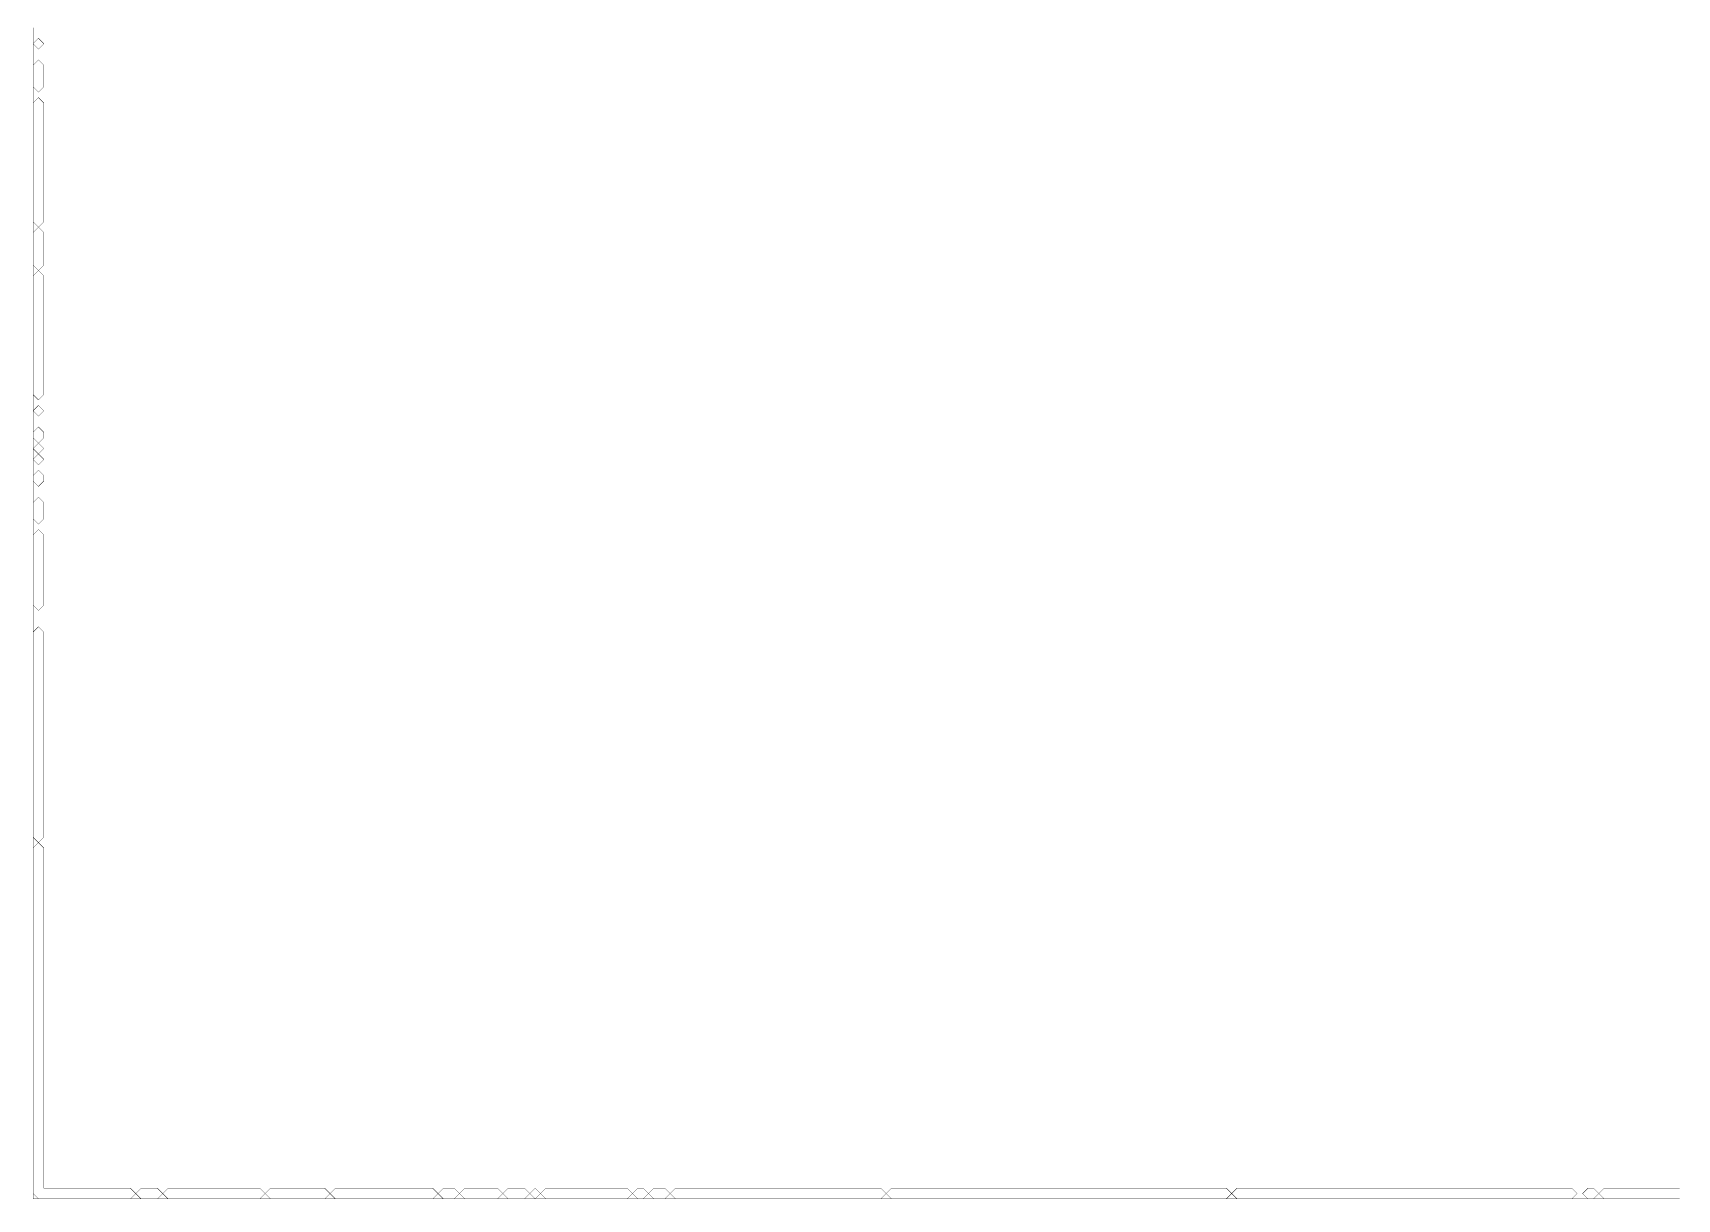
# Model space of a CAD drawing. Header units: metres. Extents: x 0 to 5008, y -5008 to 0.
# Drawn here: x 0 to 2984, y -5008 to -2891 of the extents above; entities that cross this region are included whole.
import ezdxf

# ---------------------------------------------------------------- set-up
doc = ezdxf.new("R2010")
doc.units = ezdxf.units.M
doc.layers.add('substrate', color=5, linetype='Continuous')

msp = doc.modelspace()

# ---------------------------------------------------------------- linework, layer by layer
at = {"layer": 'substrate', "const_width": 0.5}
for points in [[(0, -2880.9), (0, -2890.7), (0, -2900.5), (0, -2910.3), (0, -2920.1), (0, -2929.8), (0, -2939.6), (0, -2949.4), (0, -2959.2), (0, -2969), (0, -2978.8), (0, -2988.6), (0, -2998.4), (0, -3008.2), (0, -3018), (0, -3027.8), (0, -3037.6), (0, -3047.4), (0, -3057.2), (0, -3067), (0, -3076.8), (0, -3086.6), (0, -3096.4), (0, -3106.2), (0, -3116), (0, -3125.8), (0, -3135.6), (0, -3145.4), (0, -3155.2), (0, -3165), (0, -3174.8), (0, -3184.6), (0, -3194.4), (0, -3204.2), (0, -3214), (0, -3223.8), (0, -3233.6), (0, -3243.4), (0, -3253.2), (0, -3263), (0, -3272.8), (0, -3282.6), (0, -3292.4), (0, -3302.2), (0, -3312), (0, -3321.8), (0, -3331.6), (0, -3341.4), (0, -3351.2), (0, -3361), (0, -3370.8), (0, -3380.6), (0, -3390.4), (0, -3400.2), (0, -3410), (0, -3419.8), (0, -3429.6), (0, -3439.4), (0, -3449.2), (0, -3459), (0, -3468.8), (0, -3478.6), (0, -3488.4), (0, -3498.2), (0, -3508), (0, -3517.8), (0, -3527.6), (0, -3537.4), (0, -3547.2), (0, -3557), (0, -3566.8), (0, -3576.6), (0, -3586.4), (0, -3596.2), (0, -3606), (0, -3615.8), (0, -3625.6), (0, -3635.4), (0, -3645.2), (0, -3655), (0, -3664.8), (0, -3674.6), (0, -3684.4), (0, -3694.2), (0, -3704), (0, -3713.8), (0, -3723.6), (0, -3733.4), (0, -3743.2), (0, -3753), (0, -3762.8), (0, -3772.5), (0, -3782.3), (0, -3792.1), (0, -3801.9), (0, -3811.7), (0, -3821.5), (0, -3831.3), (0, -3841.1), (0, -3850.9), (0, -3860.7), (0, -3870.5), (0, -3880.3), (0, -3890.1), (0, -3899.9), (0, -3909.7), (0, -3919.5), (0, -3929.3), (0, -3939.1), (0, -3948.9), (0, -3958.7), (0, -3968.5), (0, -3978.3), (0, -3988.1), (0, -3997.9), (0, -4007.7), (0, -4017.5), (0, -4027.3), (0, -4037.1), (0, -4046.9), (0, -4056.7), (0, -4066.5), (0, -4076.3), (0, -4086.1), (0, -4095.9), (0, -4105.7), (0, -4115.5), (0, -4125.3), (0, -4135.1), (0, -4144.9), (0, -4154.7), (0, -4164.5), (0, -4174.3), (0, -4184.1), (0, -4193.9), (0, -4203.7), (0, -4213.5), (0, -4223.3), (0, -4233.1), (0, -4242.9), (0, -4252.7), (0, -4262.5), (0, -4272.3), (0, -4282.1), (0, -4291.9), (0, -4301.7), (0, -4311.5), (0, -4321.3), (0, -4331.1), (0, -4340.9), (0, -4350.7), (0, -4360.5), (0, -4370.3), (0, -4380.1), (0, -4389.9), (0, -4399.7), (0, -4409.5), (0, -4419.3), (0, -4429.1), (0, -4438.9), (0, -4448.7), (0, -4458.5), (0, -4468.3), (0, -4478.1), (0, -4487.9), (0, -4497.7), (0, -4507.5), (0, -4517.3), (0, -4527.1), (0, -4536.9), (0, -4546.7), (0, -4556.5), (0, -4566.3), (0, -4576.1), (0, -4585.9), (0, -4595.7), (0, -4605.4), (0, -4615.2), (0, -4625), (0, -4634.8), (0, -4644.6), (0, -4654.4), (0, -4664.2), (0, -4674), (0, -4683.8), (0, -4693.6), (0, -4703.4), (0, -4713.2), (0, -4723), (0, -4732.8), (0, -4742.6), (0, -4752.4), (0, -4762.2), (0, -4772), (0, -4781.8), (0, -4791.6), (0, -4801.4), (0, -4811.2), (0, -4821), (0, -4830.8), (0, -4840.6), (0, -4850.4), (0, -4860.2), (0, -4870), (0, -4879.8), (0, -4889.6), (0, -4899.4), (0, -4909.2), (0, -4919), (0, -4928.8), (0, -4938.6), (0, -4948.4), (0, -4958.2), (0, -4968), (0, -4977.8), (0, -4987.6), (0, -4997.4), (0, -5007.2), (9.8, -5007.2), (19.6, -5007.2), (29.4, -5007.2), (39.2, -5007.2), (49, -5007.2), (58.8, -5007.2), (68.6, -5007.2), (78.4, -5007.2), (88.2, -5007.2), (98, -5007.2), (107.8, -5007.2), (117.6, -5007.2), (127.4, -5007.2), (137.2, -5007.2), (147, -5007.2), (156.8, -5007.2), (166.6, -5007.2), (176.4, -5007.2), (186.2, -5007.2), (196, -5007.2), (205.8, -5007.2), (215.6, -5007.2), (225.4, -5007.2), (235.2, -5007.2), (245, -5007.2), (254.8, -5007.2), (264.6, -5007.2), (274.4, -5007.2), (284.2, -5007.2), (294, -5007.2), (303.8, -5007.2), (313.6, -5007.2), (323.4, -5007.2), (333.2, -5007.2), (343, -5007.2), (352.8, -5007.2), (362.6, -5007.2), (372.4, -5007.2), (382.2, -5007.2), (392, -5007.2), (401.8, -5007.2), (411.6, -5007.2), (421.3, -5007.2), (431.1, -5007.2), (440.9, -5007.2), (450.7, -5007.2), (460.5, -5007.2), (470.3, -5007.2), (480.1, -5007.2), (489.9, -5007.2), (499.7, -5007.2), (509.5, -5007.2), (519.3, -5007.2), (529.1, -5007.2), (538.9, -5007.2), (548.7, -5007.2), (558.5, -5007.2), (568.3, -5007.2), (578.1, -5007.2), (587.9, -5007.2), (597.7, -5007.2), (607.5, -5007.2), (617.3, -5007.2), (627.1, -5007.2), (636.9, -5007.2), (646.7, -5007.2), (656.5, -5007.2), (666.3, -5007.2), (676.1, -5007.2), (685.9, -5007.2), (695.7, -5007.2), (705.5, -5007.2), (715.3, -5007.2), (725.1, -5007.2), (734.9, -5007.2), (744.7, -5007.2), (754.5, -5007.2), (764.3, -5007.2), (774.1, -5007.2), (783.9, -5007.2), (793.7, -5007.2), (803.5, -5007.2), (813.3, -5007.2), (823.1, -5007.2), (832.9, -5007.2), (842.7, -5007.2), (852.5, -5007.2), (862.3, -5007.2), (872.1, -5007.2), (881.9, -5007.2), (891.7, -5007.2), (901.5, -5007.2), (911.3, -5007.2), (921.1, -5007.2), (930.9, -5007.2), (940.7, -5007.2), (950.5, -5007.2), (960.3, -5007.2), (970.1, -5007.2), (979.9, -5007.2), (989.7, -5007.2), (999.5, -5007.2), (1009.3, -5007.2), (1019.1, -5007.2), (1028.9, -5007.2), (1038.7, -5007.2), (1048.5, -5007.2), (1058.3, -5007.2), (1068.1, -5007.2), (1077.9, -5007.2), (1087.7, -5007.2), (1097.5, -5007.2), (1107.3, -5007.2), (1117.1, -5007.2), (1126.9, -5007.2), (1136.7, -5007.2), (1146.5, -5007.2), (1156.3, -5007.2), (1166.1, -5007.2), (1175.9, -5007.2), (1185.7, -5007.2), (1195.5, -5007.2), (1205.3, -5007.2), (1215.1, -5007.2), (1224.9, -5007.2), (1234.7, -5007.2), (1244.5, -5007.2), (1254.2, -5007.2), (1264, -5007.2), (1273.8, -5007.2), (1283.6, -5007.2), (1293.4, -5007.2), (1303.2, -5007.2), (1313, -5007.2), (1322.8, -5007.2), (1332.6, -5007.2), (1342.4, -5007.2), (1352.2, -5007.2), (1362, -5007.2), (1371.8, -5007.2), (1381.6, -5007.2), (1391.4, -5007.2), (1401.2, -5007.2), (1411, -5007.2), (1420.8, -5007.2), (1430.6, -5007.2), (1440.4, -5007.2), (1450.2, -5007.2), (1460, -5007.2), (1469.8, -5007.2), (1479.6, -5007.2), (1489.4, -5007.2), (1499.2, -5007.2), (1509, -5007.2), (1518.8, -5007.2), (1528.6, -5007.2), (1538.4, -5007.2), (1548.2, -5007.2), (1558, -5007.2), (1567.8, -5007.2), (1577.6, -5007.2), (1587.4, -5007.2), (1597.2, -5007.2), (1607, -5007.2), (1616.8, -5007.2), (1626.6, -5007.2), (1636.4, -5007.2), (1646.2, -5007.2), (1656, -5007.2), (1665.8, -5007.2), (1675.6, -5007.2), (1685.4, -5007.2), (1695.2, -5007.2), (1705, -5007.2), (1714.8, -5007.2), (1724.6, -5007.2), (1734.4, -5007.2), (1744.2, -5007.2), (1754, -5007.2), (1763.8, -5007.2), (1773.6, -5007.2), (1783.4, -5007.2), (1793.2, -5007.2), (1803, -5007.2), (1812.8, -5007.2), (1822.6, -5007.2), (1832.4, -5007.2), (1842.2, -5007.2), (1852, -5007.2), (1861.8, -5007.2), (1871.6, -5007.2), (1881.4, -5007.2), (1891.2, -5007.2), (1901, -5007.2), (1910.8, -5007.2), (1920.6, -5007.2), (1930.4, -5007.2), (1940.2, -5007.2), (1950, -5007.2), (1959.8, -5007.2), (1969.6, -5007.2), (1979.4, -5007.2), (1989.2, -5007.2), (1999, -5007.2), (2008.8, -5007.2), (2018.6, -5007.2), (2028.4, -5007.2), (2038.2, -5007.2), (2048, -5007.2), (2057.8, -5007.2), (2067.6, -5007.2), (2077.4, -5007.2), (2087.2, -5007.2), (2096.9, -5007.2), (2106.7, -5007.2), (2116.5, -5007.2), (2126.3, -5007.2), (2136.1, -5007.2), (2145.9, -5007.2), (2155.7, -5007.2), (2165.5, -5007.2), (2175.3, -5007.2), (2185.1, -5007.2), (2194.9, -5007.2), (2204.7, -5007.2), (2214.5, -5007.2), (2224.3, -5007.2), (2234.1, -5007.2), (2243.9, -5007.2), (2253.7, -5007.2), (2263.5, -5007.2), (2273.3, -5007.2), (2283.1, -5007.2), (2292.9, -5007.2), (2302.7, -5007.2), (2312.5, -5007.2), (2322.3, -5007.2), (2332.1, -5007.2), (2341.9, -5007.2), (2351.7, -5007.2), (2361.5, -5007.2), (2371.3, -5007.2), (2381.1, -5007.2), (2390.9, -5007.2), (2400.7, -5007.2), (2410.5, -5007.2), (2420.3, -5007.2), (2430.1, -5007.2), (2439.9, -5007.2), (2449.7, -5007.2), (2459.5, -5007.2), (2469.3, -5007.2), (2479.1, -5007.2), (2488.9, -5007.2), (2498.7, -5007.2), (2508.5, -5007.2), (2518.3, -5007.2), (2528.1, -5007.2), (2537.9, -5007.2), (2547.7, -5007.2), (2557.5, -5007.2), (2567.3, -5007.2), (2577.1, -5007.2), (2586.9, -5007.2), (2596.7, -5007.2), (2606.5, -5007.2), (2616.3, -5007.2), (2626.1, -5007.2), (2635.9, -5007.2), (2645.7, -5007.2), (2655.5, -5007.2), (2665.3, -5007.2), (2675.1, -5007.2), (2684.9, -5007.2), (2694.7, -5007.2), (2704.5, -5007.2), (2714.3, -5007.2), (2724.1, -5007.2), (2733.9, -5007.2), (2743.7, -5007.2), (2753.5, -5007.2), (2763.3, -5007.2), (2773.1, -5007.2), (2782.9, -5007.2), (2792.7, -5007.2), (2802.5, -5007.2), (2812.3, -5007.2), (2822.1, -5007.2), (2831.9, -5007.2), (2841.7, -5007.2), (2851.5, -5007.2), (2861.3, -5007.2), (2871.1, -5007.2), (2880.9, -5007.2), (2890.7, -5007.2), (2900.5, -5007.2), (2910.3, -5007.2), (2920.1, -5007.2), (2929.8, -5007.2), (2939.6, -5007.2), (2949.4, -5007.2), (2959.2, -5007.2), (2969, -5007.2), (2978.8, -5007.2), (2988.6, -5007.2)], [(2988.6, -5007.2), (2978.8, -5007.2), (2969, -5007.2), (2959.2, -5007.2), (2949.4, -5007.2), (2939.6, -5007.2), (2929.8, -5007.2), (2920.1, -5007.2), (2910.3, -5007.2), (2900.5, -5007.2), (2890.7, -5007.2), (2880.9, -5007.2), (2871.1, -5007.2), (2861.3, -5007.2), (2851.5, -5007.2), (2841.7, -4997.4), (2851.5, -4987.6), (2861.3, -4987.6), (2871.1, -4987.6), (2880.9, -4987.6), (2890.7, -4987.6), (2900.5, -4987.6), (2910.3, -4987.6), (2920.1, -4987.6), (2929.8, -4987.6), (2939.6, -4987.6), (2949.4, -4987.6), (2959.2, -4987.6), (2969, -4987.6), (2978.8, -4987.6), (2988.6, -4987.6)]]:
    msp.add_lwpolyline(points, dxfattribs=at)
for points in [[(0, -2910.3), (9.8, -2900.5), (19.6, -2910.3), (9.8, -2920.1)], [(0, -2949.4), (9.8, -2939.6), (19.6, -2949.4), (19.6, -2959.2), (19.6, -2969), (19.6, -2978.8), (19.6, -2988.6), (9.8, -2998.4), (0, -2988.6), (0, -2978.8), (0, -2969), (0, -2959.2)], [(0, -3018), (9.8, -3008.2), (19.6, -3018), (19.6, -3027.8), (19.6, -3037.6), (19.6, -3047.4), (19.6, -3057.2), (19.6, -3067), (19.6, -3076.8), (19.6, -3086.6), (19.6, -3096.4), (19.6, -3106.2), (19.6, -3116), (19.6, -3125.8), (19.6, -3135.6), (19.6, -3145.4), (19.6, -3155.2), (19.6, -3165), (19.6, -3174.8), (19.6, -3184.6), (19.6, -3194.4), (19.6, -3204.2), (19.6, -3214), (19.6, -3223.8), (19.6, -3233.6), (9.8, -3243.4), (0, -3233.6), (0, -3223.8), (0, -3214), (0, -3204.2), (0, -3194.4), (0, -3184.6), (0, -3174.8), (0, -3165), (0, -3155.2), (0, -3145.4), (0, -3135.6), (0, -3125.8), (0, -3116), (0, -3106.2), (0, -3096.4), (0, -3086.6), (0, -3076.8), (0, -3067), (0, -3057.2), (0, -3047.4), (0, -3037.6), (0, -3027.8)], [(0, -3253.2), (9.8, -3243.4), (19.6, -3253.2), (19.6, -3263), (19.6, -3272.8), (19.6, -3282.6), (19.6, -3292.4), (19.6, -3302.2), (19.6, -3312), (9.8, -3321.8), (0, -3312), (0, -3302.2), (0, -3292.4), (0, -3282.6), (0, -3272.8), (0, -3263)], [(0, -3331.6), (9.8, -3321.8), (19.6, -3331.6), (19.6, -3341.4), (19.6, -3351.2), (19.6, -3361), (19.6, -3370.8), (19.6, -3380.6), (19.6, -3390.4), (19.6, -3400.2), (19.6, -3410), (19.6, -3419.8), (19.6, -3429.6), (19.6, -3439.4), (19.6, -3449.2), (19.6, -3459), (19.6, -3468.8), (19.6, -3478.6), (19.6, -3488.4), (19.6, -3498.2), (19.6, -3508), (19.6, -3517.8), (19.6, -3527.6), (19.6, -3537.4), (19.6, -3547.2), (9.8, -3557), (0, -3547.2), (0, -3537.4), (0, -3527.6), (0, -3517.8), (0, -3508), (0, -3498.2), (0, -3488.4), (0, -3478.6), (0, -3468.8), (0, -3459), (0, -3449.2), (0, -3439.4), (0, -3429.6), (0, -3419.8), (0, -3410), (0, -3400.2), (0, -3390.4), (0, -3380.6), (0, -3370.8), (0, -3361), (0, -3351.2), (0, -3341.4)], [(0, -3576.6), (9.8, -3566.8), (19.6, -3576.6), (9.8, -3586.4)], [(0, -3615.8), (9.8, -3606), (19.6, -3615.8), (19.6, -3625.6), (9.8, -3635.4), (0, -3625.6)], [(0, -3645.2), (9.8, -3635.4), (19.6, -3645.2), (9.8, -3655)], [(0, -3664.8), (9.8, -3655), (19.6, -3664.8), (9.8, -3674.6)], [(0, -3694.2), (9.8, -3684.4), (19.6, -3694.2), (19.6, -3704), (9.8, -3713.8), (0, -3704)], [(0, -3743.2), (9.8, -3733.4), (19.6, -3743.2), (19.6, -3753), (19.6, -3762.8), (19.6, -3772.5), (9.8, -3782.3), (0, -3772.5), (0, -3762.8), (0, -3753)], [(0, -3801.9), (9.8, -3792.1), (19.6, -3801.9), (19.6, -3811.7), (19.6, -3821.5), (19.6, -3831.3), (19.6, -3841.1), (19.6, -3850.9), (19.6, -3860.7), (19.6, -3870.5), (19.6, -3880.3), (19.6, -3890.1), (19.6, -3899.9), (19.6, -3909.7), (19.6, -3919.5), (19.6, -3929.3), (9.8, -3939.1), (0, -3929.3), (0, -3919.5), (0, -3909.7), (0, -3899.9), (0, -3890.1), (0, -3880.3), (0, -3870.5), (0, -3860.7), (0, -3850.9), (0, -3841.1), (0, -3831.3), (0, -3821.5), (0, -3811.7)], [(0, -3978.3), (9.8, -3968.5), (19.6, -3978.3), (19.6, -3988.1), (19.6, -3997.9), (19.6, -4007.7), (19.6, -4017.5), (19.6, -4027.3), (19.6, -4037.1), (19.6, -4046.9), (19.6, -4056.7), (19.6, -4066.5), (19.6, -4076.3), (19.6, -4086.1), (19.6, -4095.9), (19.6, -4105.7), (19.6, -4115.5), (19.6, -4125.3), (19.6, -4135.1), (19.6, -4144.9), (19.6, -4154.7), (19.6, -4164.5), (19.6, -4174.3), (19.6, -4184.1), (19.6, -4193.9), (19.6, -4203.7), (19.6, -4213.5), (19.6, -4223.3), (19.6, -4233.1), (19.6, -4242.9), (19.6, -4252.7), (19.6, -4262.5), (19.6, -4272.3), (19.6, -4282.1), (19.6, -4291.9), (19.6, -4301.7), (19.6, -4311.5), (19.6, -4321.3), (19.6, -4331.1), (19.6, -4340.9), (19.6, -4350.7), (9.8, -4360.5), (0, -4350.7), (0, -4340.9), (0, -4331.1), (0, -4321.3), (0, -4311.5), (0, -4301.7), (0, -4291.9), (0, -4282.1), (0, -4272.3), (0, -4262.5), (0, -4252.7), (0, -4242.9), (0, -4233.1), (0, -4223.3), (0, -4213.5), (0, -4203.7), (0, -4193.9), (0, -4184.1), (0, -4174.3), (0, -4164.5), (0, -4154.7), (0, -4144.9), (0, -4135.1), (0, -4125.3), (0, -4115.5), (0, -4105.7), (0, -4095.9), (0, -4086.1), (0, -4076.3), (0, -4066.5), (0, -4056.7), (0, -4046.9), (0, -4037.1), (0, -4027.3), (0, -4017.5), (0, -4007.7), (0, -3997.9), (0, -3988.1)], [(0, -4370.3), (9.8, -4360.5), (19.6, -4370.3), (19.6, -4380.1), (19.6, -4389.9), (19.6, -4399.7), (19.6, -4409.5), (19.6, -4419.3), (19.6, -4429.1), (19.6, -4438.9), (19.6, -4448.7), (19.6, -4458.5), (19.6, -4468.3), (19.6, -4478.1), (19.6, -4487.9), (19.6, -4497.7), (19.6, -4507.5), (19.6, -4517.3), (19.6, -4527.1), (19.6, -4536.9), (19.6, -4546.7), (19.6, -4556.5), (19.6, -4566.3), (19.6, -4576.1), (19.6, -4585.9), (19.6, -4595.7), (19.6, -4605.4), (19.6, -4615.2), (19.6, -4625), (19.6, -4634.8), (19.6, -4644.6), (19.6, -4654.4), (19.6, -4664.2), (19.6, -4674), (19.6, -4683.8), (19.6, -4693.6), (19.6, -4703.4), (19.6, -4713.2), (19.6, -4723), (19.6, -4732.8), (19.6, -4742.6), (19.6, -4752.4), (19.6, -4762.2), (19.6, -4772), (19.6, -4781.8), (19.6, -4791.6), (19.6, -4801.4), (19.6, -4811.2), (19.6, -4821), (19.6, -4830.8), (19.6, -4840.6), (19.6, -4850.4), (19.6, -4860.2), (19.6, -4870), (19.6, -4879.8), (19.6, -4889.6), (19.6, -4899.4), (19.6, -4909.2), (19.6, -4919), (19.6, -4928.8), (19.6, -4938.6), (19.6, -4948.4), (19.6, -4958.2), (19.6, -4968), (19.6, -4977.8), (19.6, -4987.6), (29.4, -4987.6), (39.2, -4987.6), (49, -4987.6), (58.8, -4987.6), (68.6, -4987.6), (78.4, -4987.6), (88.2, -4987.6), (98, -4987.6), (107.8, -4987.6), (117.6, -4987.6), (127.4, -4987.6), (137.2, -4987.6), (147, -4987.6), (156.8, -4987.6), (166.6, -4987.6), (176.4, -4987.6), (186.2, -4997.4), (176.4, -5007.2), (166.6, -5007.2), (156.8, -5007.2), (147, -5007.2), (137.2, -5007.2), (127.4, -5007.2), (117.6, -5007.2), (107.8, -5007.2), (98, -5007.2), (88.2, -5007.2), (78.4, -5007.2), (68.6, -5007.2), (58.8, -5007.2), (49, -5007.2), (39.2, -5007.2), (29.4, -5007.2), (19.6, -5007.2), (9.8, -5007.2), (0, -4997.4), (0, -4987.6), (0, -4977.8), (0, -4968), (0, -4958.2), (0, -4948.4), (0, -4938.6), (0, -4928.8), (0, -4919), (0, -4909.2), (0, -4899.4), (0, -4889.6), (0, -4879.8), (0, -4870), (0, -4860.2), (0, -4850.4), (0, -4840.6), (0, -4830.8), (0, -4821), (0, -4811.2), (0, -4801.4), (0, -4791.6), (0, -4781.8), (0, -4772), (0, -4762.2), (0, -4752.4), (0, -4742.6), (0, -4732.8), (0, -4723), (0, -4713.2), (0, -4703.4), (0, -4693.6), (0, -4683.8), (0, -4674), (0, -4664.2), (0, -4654.4), (0, -4644.6), (0, -4634.8), (0, -4625), (0, -4615.2), (0, -4605.4), (0, -4595.7), (0, -4585.9), (0, -4576.1), (0, -4566.3), (0, -4556.5), (0, -4546.7), (0, -4536.9), (0, -4527.1), (0, -4517.3), (0, -4507.5), (0, -4497.7), (0, -4487.9), (0, -4478.1), (0, -4468.3), (0, -4458.5), (0, -4448.7), (0, -4438.9), (0, -4429.1), (0, -4419.3), (0, -4409.5), (0, -4399.7), (0, -4389.9), (0, -4380.1)], [(186.2, -4997.4), (196, -4987.6), (205.8, -4987.6), (215.6, -4987.6), (225.4, -4987.6), (235.2, -4997.4), (225.4, -5007.2), (215.6, -5007.2), (205.8, -5007.2), (196, -5007.2)], [(235.2, -4997.4), (245, -4987.6), (254.8, -4987.6), (264.6, -4987.6), (274.4, -4987.6), (284.2, -4987.6), (294, -4987.6), (303.8, -4987.6), (313.6, -4987.6), (323.4, -4987.6), (333.2, -4987.6), (343, -4987.6), (352.8, -4987.6), (362.6, -4987.6), (372.4, -4987.6), (382.2, -4987.6), (392, -4987.6), (401.8, -4987.6), (411.6, -4987.6), (421.3, -4997.4), (411.6, -5007.2), (401.8, -5007.2), (392, -5007.2), (382.2, -5007.2), (372.4, -5007.2), (362.6, -5007.2), (352.8, -5007.2), (343, -5007.2), (333.2, -5007.2), (323.4, -5007.2), (313.6, -5007.2), (303.8, -5007.2), (294, -5007.2), (284.2, -5007.2), (274.4, -5007.2), (264.6, -5007.2), (254.8, -5007.2), (245, -5007.2)], [(421.3, -4997.4), (431.1, -4987.6), (440.9, -4987.6), (450.7, -4987.6), (460.5, -4987.6), (470.3, -4987.6), (480.1, -4987.6), (489.9, -4987.6), (499.7, -4987.6), (509.5, -4987.6), (519.3, -4987.6), (529.1, -4987.6), (538.9, -4997.4), (529.1, -5007.2), (519.3, -5007.2), (509.5, -5007.2), (499.7, -5007.2), (489.9, -5007.2), (480.1, -5007.2), (470.3, -5007.2), (460.5, -5007.2), (450.7, -5007.2), (440.9, -5007.2), (431.1, -5007.2)], [(538.9, -4997.4), (548.7, -4987.6), (558.5, -4987.6), (568.3, -4987.6), (578.1, -4987.6), (587.9, -4987.6), (597.7, -4987.6), (607.5, -4987.6), (617.3, -4987.6), (627.1, -4987.6), (636.9, -4987.6), (646.7, -4987.6), (656.5, -4987.6), (666.3, -4987.6), (676.1, -4987.6), (685.9, -4987.6), (695.7, -4987.6), (705.5, -4987.6), (715.3, -4987.6), (725.1, -4987.6), (734.9, -4997.4), (725.1, -5007.2), (715.3, -5007.2), (705.5, -5007.2), (695.7, -5007.2), (685.9, -5007.2), (676.1, -5007.2), (666.3, -5007.2), (656.5, -5007.2), (646.7, -5007.2), (636.9, -5007.2), (627.1, -5007.2), (617.3, -5007.2), (607.5, -5007.2), (597.7, -5007.2), (587.9, -5007.2), (578.1, -5007.2), (568.3, -5007.2), (558.5, -5007.2), (548.7, -5007.2)], [(734.9, -4997.4), (744.7, -4987.6), (754.5, -4987.6), (764.3, -4987.6), (774.1, -4997.4), (764.3, -5007.2), (754.5, -5007.2), (744.7, -5007.2)], [(774.1, -4997.4), (783.9, -4987.6), (793.7, -4987.6), (803.5, -4987.6), (813.3, -4987.6), (823.1, -4987.6), (832.9, -4987.6), (842.7, -4987.6), (852.5, -4997.4), (842.7, -5007.2), (832.9, -5007.2), (823.1, -5007.2), (813.3, -5007.2), (803.5, -5007.2), (793.7, -5007.2), (783.9, -5007.2)], [(852.5, -4997.4), (862.3, -4987.6), (872.1, -4987.6), (881.9, -4987.6), (891.7, -4987.6), (901.5, -4997.4), (891.7, -5007.2), (881.9, -5007.2), (872.1, -5007.2), (862.3, -5007.2)], [(901.5, -4997.4), (911.3, -4987.6), (921.1, -4997.4), (911.3, -5007.2)], [(921.1, -4997.4), (930.9, -4987.6), (940.7, -4987.6), (950.5, -4987.6), (960.3, -4987.6), (970.1, -4987.6), (979.9, -4987.6), (989.7, -4987.6), (999.5, -4987.6), (1009.3, -4987.6), (1019.1, -4987.6), (1028.9, -4987.6), (1038.7, -4987.6), (1048.5, -4987.6), (1058.3, -4987.6), (1068.1, -4987.6), (1077.9, -4987.6), (1087.7, -4997.4), (1077.9, -5007.2), (1068.1, -5007.2), (1058.3, -5007.2), (1048.5, -5007.2), (1038.7, -5007.2), (1028.9, -5007.2), (1019.1, -5007.2), (1009.3, -5007.2), (999.5, -5007.2), (989.7, -5007.2), (979.9, -5007.2), (970.1, -5007.2), (960.3, -5007.2), (950.5, -5007.2), (940.7, -5007.2), (930.9, -5007.2)], [(1087.7, -4997.4), (1097.5, -4987.6), (1107.3, -4987.6), (1117.1, -4997.4), (1107.3, -5007.2), (1097.5, -5007.2)], [(1117.1, -4997.4), (1126.9, -4987.6), (1136.7, -4987.6), (1146.5, -4987.6), (1156.3, -4997.4), (1146.5, -5007.2), (1136.7, -5007.2), (1126.9, -5007.2)], [(1156.3, -4997.4), (1166.1, -4987.6), (1175.9, -4987.6), (1185.7, -4987.6), (1195.5, -4987.6), (1205.3, -4987.6), (1215.1, -4987.6), (1224.9, -4987.6), (1234.7, -4987.6), (1244.5, -4987.6), (1254.2, -4987.6), (1264, -4987.6), (1273.8, -4987.6), (1283.6, -4987.6), (1293.4, -4987.6), (1303.2, -4987.6), (1313, -4987.6), (1322.8, -4987.6), (1332.6, -4987.6), (1342.4, -4987.6), (1352.2, -4987.6), (1362, -4987.6), (1371.8, -4987.6), (1381.6, -4987.6), (1391.4, -4987.6), (1401.2, -4987.6), (1411, -4987.6), (1420.8, -4987.6), (1430.6, -4987.6), (1440.4, -4987.6), (1450.2, -4987.6), (1460, -4987.6), (1469.8, -4987.6), (1479.6, -4987.6), (1489.4, -4987.6), (1499.2, -4987.6), (1509, -4987.6), (1518.8, -4987.6), (1528.6, -4987.6), (1538.4, -4987.6), (1548.2, -4997.4), (1538.4, -5007.2), (1528.6, -5007.2), (1518.8, -5007.2), (1509, -5007.2), (1499.2, -5007.2), (1489.4, -5007.2), (1479.6, -5007.2), (1469.8, -5007.2), (1460, -5007.2), (1450.2, -5007.2), (1440.4, -5007.2), (1430.6, -5007.2), (1420.8, -5007.2), (1411, -5007.2), (1401.2, -5007.2), (1391.4, -5007.2), (1381.6, -5007.2), (1371.8, -5007.2), (1362, -5007.2), (1352.2, -5007.2), (1342.4, -5007.2), (1332.6, -5007.2), (1322.8, -5007.2), (1313, -5007.2), (1303.2, -5007.2), (1293.4, -5007.2), (1283.6, -5007.2), (1273.8, -5007.2), (1264, -5007.2), (1254.2, -5007.2), (1244.5, -5007.2), (1234.7, -5007.2), (1224.9, -5007.2), (1215.1, -5007.2), (1205.3, -5007.2), (1195.5, -5007.2), (1185.7, -5007.2), (1175.9, -5007.2), (1166.1, -5007.2)], [(1548.2, -4997.4), (1558, -4987.6), (1567.8, -4987.6), (1577.6, -4987.6), (1587.4, -4987.6), (1597.2, -4987.6), (1607, -4987.6), (1616.8, -4987.6), (1626.6, -4987.6), (1636.4, -4987.6), (1646.2, -4987.6), (1656, -4987.6), (1665.8, -4987.6), (1675.6, -4987.6), (1685.4, -4987.6), (1695.2, -4987.6), (1705, -4987.6), (1714.8, -4987.6), (1724.6, -4987.6), (1734.4, -4987.6), (1744.2, -4987.6), (1754, -4987.6), (1763.8, -4987.6), (1773.6, -4987.6), (1783.4, -4987.6), (1793.2, -4987.6), (1803, -4987.6), (1812.8, -4987.6), (1822.6, -4987.6), (1832.4, -4987.6), (1842.2, -4987.6), (1852, -4987.6), (1861.8, -4987.6), (1871.6, -4987.6), (1881.4, -4987.6), (1891.2, -4987.6), (1901, -4987.6), (1910.8, -4987.6), (1920.6, -4987.6), (1930.4, -4987.6), (1940.2, -4987.6), (1950, -4987.6), (1959.8, -4987.6), (1969.6, -4987.6), (1979.4, -4987.6), (1989.2, -4987.6), (1999, -4987.6), (2008.8, -4987.6), (2018.6, -4987.6), (2028.4, -4987.6), (2038.2, -4987.6), (2048, -4987.6), (2057.8, -4987.6), (2067.6, -4987.6), (2077.4, -4987.6), (2087.2, -4987.6), (2096.9, -4987.6), (2106.7, -4987.6), (2116.5, -4987.6), (2126.3, -4987.6), (2136.1, -4987.6), (2145.9, -4987.6), (2155.7, -4987.6), (2165.5, -4987.6), (2175.3, -4997.4), (2165.5, -5007.2), (2155.7, -5007.2), (2145.9, -5007.2), (2136.1, -5007.2), (2126.3, -5007.2), (2116.5, -5007.2), (2106.7, -5007.2), (2096.9, -5007.2), (2087.2, -5007.2), (2077.4, -5007.2), (2067.6, -5007.2), (2057.8, -5007.2), (2048, -5007.2), (2038.2, -5007.2), (2028.4, -5007.2), (2018.6, -5007.2), (2008.8, -5007.2), (1999, -5007.2), (1989.2, -5007.2), (1979.4, -5007.2), (1969.6, -5007.2), (1959.8, -5007.2), (1950, -5007.2), (1940.2, -5007.2), (1930.4, -5007.2), (1920.6, -5007.2), (1910.8, -5007.2), (1901, -5007.2), (1891.2, -5007.2), (1881.4, -5007.2), (1871.6, -5007.2), (1861.8, -5007.2), (1852, -5007.2), (1842.2, -5007.2), (1832.4, -5007.2), (1822.6, -5007.2), (1812.8, -5007.2), (1803, -5007.2), (1793.2, -5007.2), (1783.4, -5007.2), (1773.6, -5007.2), (1763.8, -5007.2), (1754, -5007.2), (1744.2, -5007.2), (1734.4, -5007.2), (1724.6, -5007.2), (1714.8, -5007.2), (1705, -5007.2), (1695.2, -5007.2), (1685.4, -5007.2), (1675.6, -5007.2), (1665.8, -5007.2), (1656, -5007.2), (1646.2, -5007.2), (1636.4, -5007.2), (1626.6, -5007.2), (1616.8, -5007.2), (1607, -5007.2), (1597.2, -5007.2), (1587.4, -5007.2), (1577.6, -5007.2), (1567.8, -5007.2), (1558, -5007.2)], [(2175.3, -4997.4), (2185.1, -4987.6), (2194.9, -4987.6), (2204.7, -4987.6), (2214.5, -4987.6), (2224.3, -4987.6), (2234.1, -4987.6), (2243.9, -4987.6), (2253.7, -4987.6), (2263.5, -4987.6), (2273.3, -4987.6), (2283.1, -4987.6), (2292.9, -4987.6), (2302.7, -4987.6), (2312.5, -4987.6), (2322.3, -4987.6), (2332.1, -4987.6), (2341.9, -4987.6), (2351.7, -4987.6), (2361.5, -4987.6), (2371.3, -4987.6), (2381.1, -4987.6), (2390.9, -4987.6), (2400.7, -4987.6), (2410.5, -4987.6), (2420.3, -4987.6), (2430.1, -4987.6), (2439.9, -4987.6), (2449.7, -4987.6), (2459.5, -4987.6), (2469.3, -4987.6), (2479.1, -4987.6), (2488.9, -4987.6), (2498.7, -4987.6), (2508.5, -4987.6), (2518.3, -4987.6), (2528.1, -4987.6), (2537.9, -4987.6), (2547.7, -4987.6), (2557.5, -4987.6), (2567.3, -4987.6), (2577.1, -4987.6), (2586.9, -4987.6), (2596.7, -4987.6), (2606.5, -4987.6), (2616.3, -4987.6), (2626.1, -4987.6), (2635.9, -4987.6), (2645.7, -4987.6), (2655.5, -4987.6), (2665.3, -4987.6), (2675.1, -4987.6), (2684.9, -4987.6), (2694.7, -4987.6), (2704.5, -4987.6), (2714.3, -4987.6), (2724.1, -4987.6), (2733.9, -4987.6), (2743.7, -4987.6), (2753.5, -4987.6), (2763.3, -4987.6), (2773.1, -4987.6), (2782.9, -4987.6), (2792.7, -4987.6), (2802.5, -4997.4), (2792.7, -5007.2), (2782.9, -5007.2), (2773.1, -5007.2), (2763.3, -5007.2), (2753.5, -5007.2), (2743.7, -5007.2), (2733.9, -5007.2), (2724.1, -5007.2), (2714.3, -5007.2), (2704.5, -5007.2), (2694.7, -5007.2), (2684.9, -5007.2), (2675.1, -5007.2), (2665.3, -5007.2), (2655.5, -5007.2), (2645.7, -5007.2), (2635.9, -5007.2), (2626.1, -5007.2), (2616.3, -5007.2), (2606.5, -5007.2), (2596.7, -5007.2), (2586.9, -5007.2), (2577.1, -5007.2), (2567.3, -5007.2), (2557.5, -5007.2), (2547.7, -5007.2), (2537.9, -5007.2), (2528.1, -5007.2), (2518.3, -5007.2), (2508.5, -5007.2), (2498.7, -5007.2), (2488.9, -5007.2), (2479.1, -5007.2), (2469.3, -5007.2), (2459.5, -5007.2), (2449.7, -5007.2), (2439.9, -5007.2), (2430.1, -5007.2), (2420.3, -5007.2), (2410.5, -5007.2), (2400.7, -5007.2), (2390.9, -5007.2), (2381.1, -5007.2), (2371.3, -5007.2), (2361.5, -5007.2), (2351.7, -5007.2), (2341.9, -5007.2), (2332.1, -5007.2), (2322.3, -5007.2), (2312.5, -5007.2), (2302.7, -5007.2), (2292.9, -5007.2), (2283.1, -5007.2), (2273.3, -5007.2), (2263.5, -5007.2), (2253.7, -5007.2), (2243.9, -5007.2), (2234.1, -5007.2), (2224.3, -5007.2), (2214.5, -5007.2), (2204.7, -5007.2), (2194.9, -5007.2), (2185.1, -5007.2)], [(2812.3, -4997.4), (2822.1, -4987.6), (2831.9, -4987.6), (2841.7, -4997.4), (2831.9, -5007.2), (2822.1, -5007.2)]]:
    msp.add_lwpolyline(points, close=True, dxfattribs=at)

doc.saveas('drawing.dxf')
